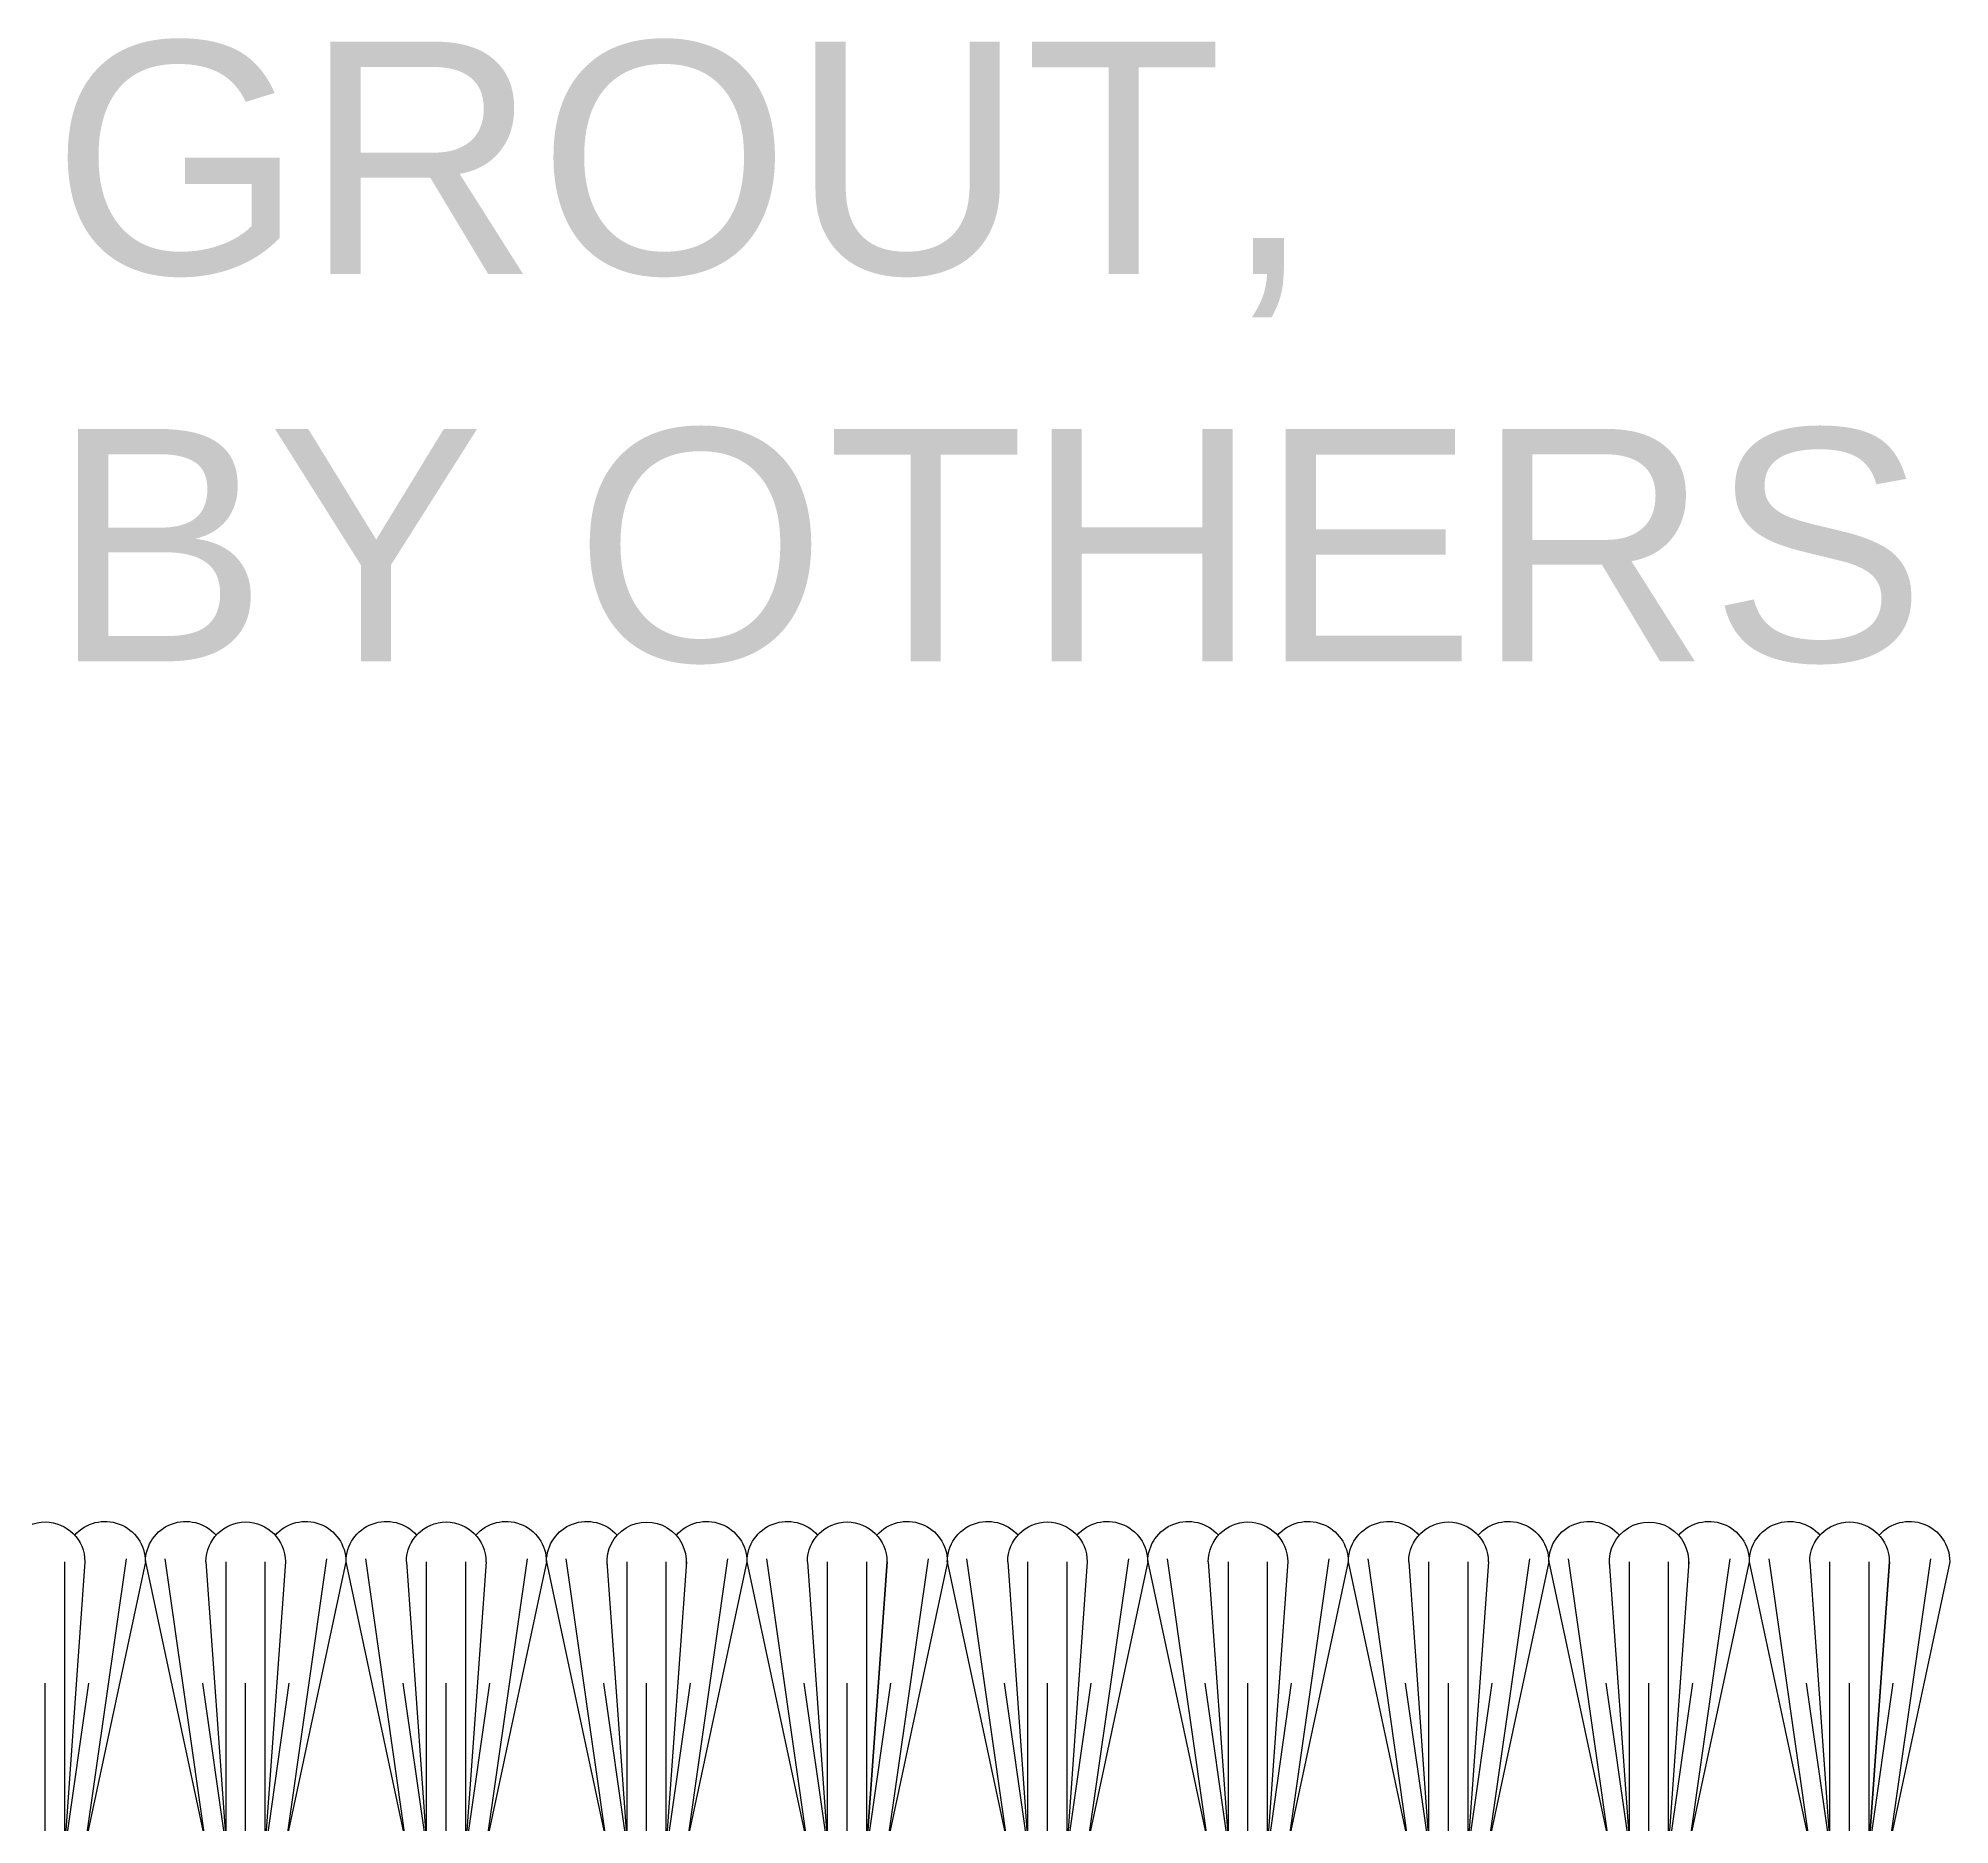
# Model space of a CAD drawing. Header units: inches. Extents: x -10.4 to 52.5, y 6.9 to 15.8.
# Drawn here: x 2.637 to 4.118, y 11.497 to 12.881 of the extents above; entities that cross this region are included whole.
import ezdxf

# ---------------------------------------------------------------- set-up
doc = ezdxf.new("R2010")
doc.units = ezdxf.units.IN
doc.header["$MEASUREMENT"] = 0
for name, color, linetype in [('Conditions', 1, 'Continuous'), ('Metals', 7, 'Continuous'), ('TEXT', 2, 'Continuous')]:
    doc.layers.add(name, color=color, linetype=linetype)
doc.styles.add('ARIAL', font='arial.ttf')
doc.styles.get("Standard").update_dxf_attribs({"font": 'arial.ttf'})

# ---------------------------------------------------------------- blocks, each defined once
blk = doc.blocks.new('carpet-teeth2')
for points in [[(1.0485, 1.2527), (1.0952, 1.0335)], [(1.0635, 1.2548), (1.0951, 1.0335)], [(1.111, 1.0335), (1.111, 1.2527)], [(1.1414, 1.0335), (1.1414, 1.2527)], [(1.157, 1.2527), (1.1414, 1.0335)], [(1.2039, 1.2527), (1.1571, 1.0335)], [(1.1888, 1.2548), (1.1573, 1.0335)], [(1.2039, 1.2527), (1.2506, 1.0335)], [(1.2189, 1.2548), (1.2505, 1.0335)], [(1.2507, 1.2527), (1.2664, 1.0335)], [(1.2664, 1.0335), (1.2664, 1.2527)], [(1.2968, 1.0335), (1.2968, 1.2527)], [(1.3124, 1.2527), (1.2968, 1.0335)], [(1.3593, 1.2527), (1.3125, 1.0335)], [(1.3442, 1.2548), (1.3127, 1.0335)], [(1.3593, 1.2527), (1.406, 1.0335)], [(1.3743, 1.2548), (1.4059, 1.0335)], [(1.4061, 1.2527), (1.4218, 1.0335)], [(1.4218, 1.0335), (1.4218, 1.2527)], [(1.4678, 1.2527), (1.4522, 1.0335)], [(1.4522, 1.0335), (1.4522, 1.2527)], [(1.4996, 1.2548), (1.4684, 1.0356)], [(1.5147, 1.2527), (1.4684, 1.0356)], [(1.5147, 1.2527), (1.5614, 1.0335)], [(1.5297, 1.2548), (1.561, 1.0356)], [(1.5615, 1.2527), (1.5772, 1.0335)], [(1.5772, 1.0335), (1.5772, 1.2527)], [(1.6232, 1.2527), (1.6076, 1.0335)], [(1.6076, 1.0335), (1.6076, 1.2527)], [(1.6701, 1.2527), (1.6233, 1.0335)], [(1.655, 1.2548), (1.6238, 1.0356)], [(1.6701, 1.2527), (1.7168, 1.0335)], [(1.6851, 1.2548), (1.7167, 1.0335)], [(1.7169, 1.2527), (1.7326, 1.0335)], [(1.7326, 1.0335), (1.7326, 1.2527)], [(1.7786, 1.2527), (1.763, 1.0335)], [(1.763, 1.0335), (1.763, 1.2527)], [(1.8255, 1.2527), (1.7787, 1.0335)], [(1.8104, 1.2548), (1.7792, 1.0356)], [(1.0926, 1.1585), (1.1104, 1.0335)], [(1.1262, 1.0335), (1.1262, 1.1585)], [(1.1597, 1.1585), (1.1425, 1.0378)], [(1.248, 1.1585), (1.2658, 1.0335)], [(1.2816, 1.0335), (1.2816, 1.1585)], [(1.3151, 1.1585), (1.2973, 1.0335)], [(1.4034, 1.1585), (1.4212, 1.0335)], [(1.437, 1.0335), (1.437, 1.1585)], [(1.4705, 1.1585), (1.4533, 1.0378)], [(1.5588, 1.1585), (1.5766, 1.0335)], [(1.5924, 1.0335), (1.5924, 1.1585)], [(1.6259, 1.1585), (1.6081, 1.0335)], [(1.7142, 1.1585), (1.732, 1.0335)], [(1.7478, 1.0335), (1.7478, 1.1585)], [(1.7813, 1.1585), (1.7635, 1.0335)], [(1.0951, 1.0335), (1.7787, 1.0335)]]:
    blk.add_lwpolyline(points)
blk.add_lwpolyline([(1.0953, 1.2527), (1.111, 1.0335)], close=True)
for centre, radius, start, end in [((1.0797, 1.2527), 0.0312, 41.211, 180), ((1.1262, 1.2527), 0.0308, 0, 180), ((1.1726, 1.2527), 0.0312, 0, 138.789), ((1.2351, 1.2527), 0.0312, 41.211, 180), ((1.2816, 1.2527), 0.0307, 355.9223, 184.0777), ((1.328, 1.2527), 0.0312, 0, 138.789), ((1.3905, 1.2527), 0.0312, 41.211, 180), ((1.437, 1.2527), 0.0308, 0, 180), ((1.4834, 1.2527), 0.0312, 0, 138.789), ((1.5459, 1.2527), 0.0312, 41.211, 180), ((1.5924, 1.2527), 0.0308, 0, 180), ((1.6388, 1.2527), 0.0312, 0, 138.789), ((1.7013, 1.2527), 0.0312, 41.211, 180), ((1.7478, 1.2527), 0.0308, 0, 180), ((1.7942, 1.2527), 0.0312, 0, 138.789)]:
    blk.add_arc(centre, radius, start, end)
at = {"insert": (1.0952, 1.0336), "char_height": 0.0000478, "width": 0.00109, "attachment_point": 1}
blk.add_mtext('{\\fArial|b0|i0|c0|p34;BALCO TOOTHBRUSH}', dxfattribs=at)
blk = doc.blocks.new('CARPET')
at = {"layer": 'Conditions'}
for p in [(0.997, 5.912), (1.7738, 5.912)]:
    blk.add_blockref('carpet-teeth2', p, dxfattribs=at)

msp = doc.modelspace()

# ---------------------------------------------------------------- block references
at = {"layer": 'Metals', "xscale": -1}
msp.add_blockref('CARPET', (6.16382, 4.53581), dxfattribs=at)

# ---------------------------------------------------------------- texts
at = {"layer": 'TEXT', "insert": (2.64714, 12.63696), "char_height": 0.18, "attachment_point": 4, "style": 'ARIAL'}
msp.add_mtext('GROUT,\\PBY OTHERS', dxfattribs=at)

doc.saveas('drawing.dxf')
